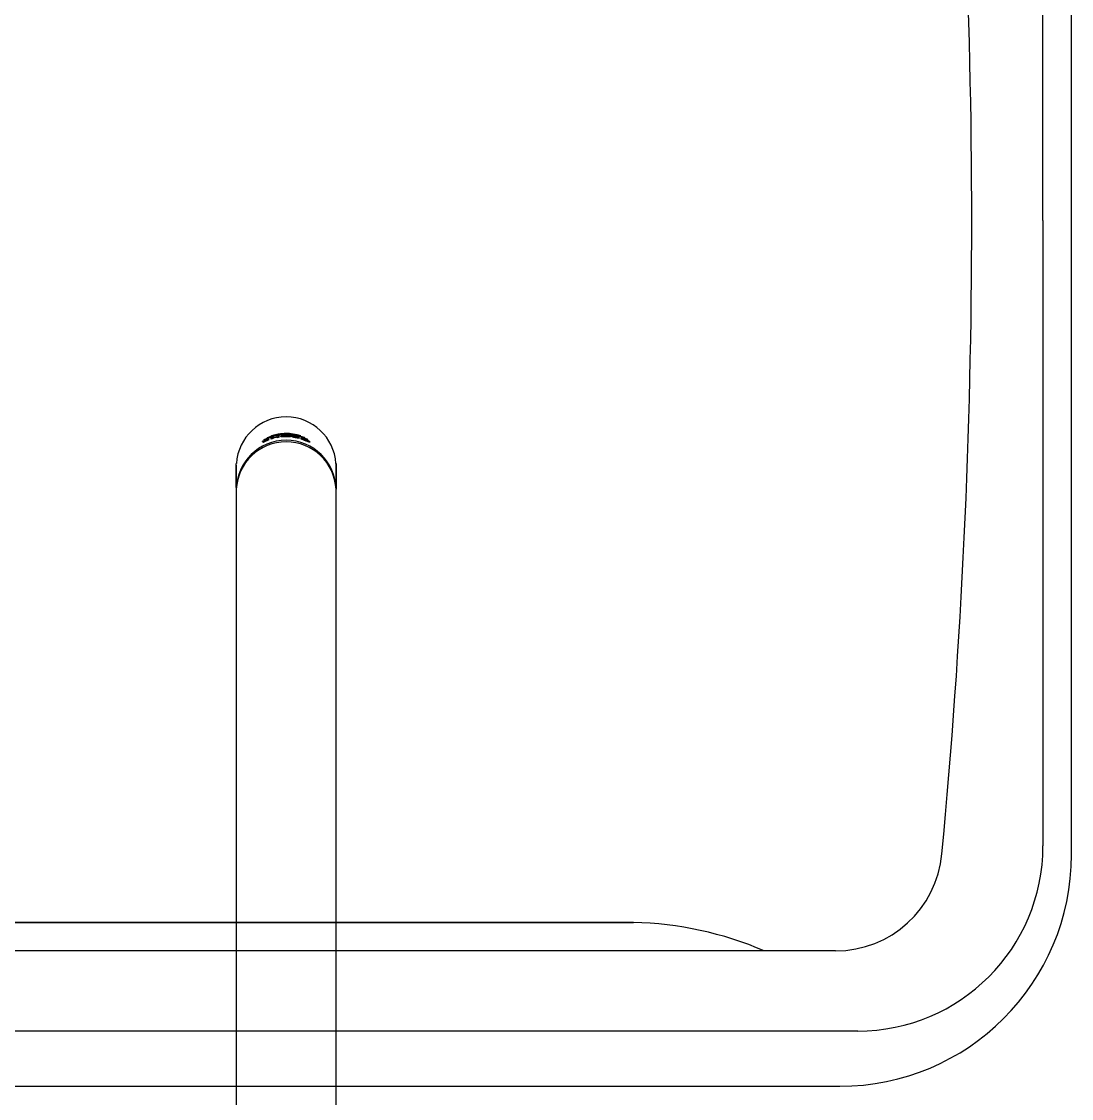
# Model space of a CAD drawing. Header units: millimetres. Extents: x 8300 to 98248, y -10383 to 40000.
# Drawn here: x 27820.2 to 28115, y 21942.6 to 22244.9 of the extents above; entities that cross this region are included whole.
import ezdxf

# ---------------------------------------------------------------- set-up
doc = ezdxf.new("R2010")
doc.units = ezdxf.units.MM
doc.header["$LTSCALE"] = 300
doc.layers.add('K建0_壁', color=7, linetype='CONTINUOUS')

msp = doc.modelspace()

# ---------------------------------------------------------------- linework, layer by layer
at = {"layer": 'K建0_壁', "color": 250, "linetype": 'Continuous', "lineweight": -3}
for p, q in [((28115, 22011), (28115, 22367)), ((28107, 22189), (28107, 22364.5)), ((28107, 22189), (28107, 22013.5)), ((27889.6, 22127.44), (27888.02, 22126.75)), ((27888.22, 22127.44), (27888.42, 22127.59)), ((27888.42, 22127.53), (27888.42, 22127.59)), ((27889.6, 22127.75), (27888.93, 22127.44)), ((27889, 22127.33), (27889, 22127.43)), ((27889, 22127.18), (27889, 22127.28)), ((27889.4, 22128.09), (27889.4, 22128.15)), ((27889.6, 22127.44), (27889.6, 22127.85)), ((27890.26, 22128.07), (27890.86, 22128.24)), ((27890.86, 22128.15), (27890.26, 22127.97)), ((27890.52, 22128.58), (27890.52, 22128.63)), ((27890.6, 22128.42), (27890.6, 22128.49)), ((27890.86, 22128.07), (27890.86, 22128.24)), ((27890.86, 22127.98), (27890.86, 22128.07)), ((27890.86, 22127.84), (27890.86, 22127.99)), ((27892.54, 22128.49), (27891.94, 22128.39)), ((27891.94, 22128.22), (27891.94, 22128.31)), ((27892.54, 22128.18), (27892.54, 22128.58)), ((27893.61, 22128.54), (27893.61, 22128.39)), ((27894.4, 22129.21), (27894.4, 22129.28)), ((27894.4, 22129.06), (27894.4, 22129.12)), ((27894.4, 22128.91), (27894.4, 22128.96)), ((27894.41, 22128.64), (27894.41, 22128.73)), ((27895.22, 22128.4), (27895.22, 22128.54)), ((27895.87, 22128.65), (27896.63, 22128.56)), ((27896.63, 22128.46), (27896.34, 22128.5)), ((27896.63, 22128.46), (27896.63, 22128.56)), ((27896.65, 22128.3), (27896.65, 22128.39)), ((27896.81, 22128.27), (27896.81, 22128.17)), ((27898.18, 22127.83), (27897.05, 22128.08)), ((27897.48, 22128.2), (27897.13, 22128.28)), ((27897.16, 22128.04), (27897.16, 22128.14)), ((27897.17, 22128.04), (27897.17, 22128.14)), ((27898.18, 22128.14), (27897.56, 22128.29)), ((27897.56, 22127.96), (27897.56, 22128.06)), ((27898.18, 22127.83), (27898.18, 22128.23)), ((27898.2, 22128.45), (27898.2, 22128.55)), ((27898.27, 22128.64), (27898.27, 22128.69)), ((27898.27, 22128.69), (27898.59, 22128.57)), ((27898.76, 22127.69), (27898.76, 22127.77)), ((27899.3, 22127.68), (27899.3, 22127.8)), ((27899.39, 22128.17), (27899.39, 22128.23)), ((27900.37, 22127.69), (27900.57, 22127.55)), ((27900.37, 22127.63), (27900.37, 22127.69)), ((27900.47, 22127.1), (27900.47, 22127.2)), ((27880.5, 22120.34), (27880.51, 22120.82)), ((27880.5, 22120.34), (27880.5, 22113.62)), ((27880.51, 22114.1), (27880.51, 22120.82)), ((27908.5, 22114.1), (27908.5, 22120.82)), ((27908.5, 22120.82), (27908.51, 22120.34)), ((27908.51, 22120.34), (27908.51, 22113.62)), ((27880.51, 22114.1), (27880.5, 22113.62)), ((27880.5, 22113.62), (27880.5, 22113.38)), ((27880.5, 22113.57), (27880.5, 22109.58)), ((27908.51, 22113.62), (27908.5, 22114.1)), ((27908.5, 22113.38), (27908.51, 22113.62)), ((27908.5, 22113.57), (27908.5, 22113.6)), ((27908.5, 22109.58), (27908.5, 22113.57)), ((27880.5, 22109.58), (27880.5, 22007.16)), ((27908.5, 22007.16), (27908.5, 22109.58)), ((27880.5, 22007.16), (27880.5, 21903.16)), ((27908.5, 21903.16), (27908.5, 22007.16)), ((28048.76, 21984), (27704.5, 21984)), ((28055, 21961.5), (27704.5, 21961.5)), ((27359, 21946), (28050, 21946))]:
    msp.add_line(p, q, dxfattribs=at)
for points in [[(27888.02, 22126.75), (27888.02, 22126.82), (27889, 22127.28), (27889, 22127.36), (27888.18, 22126.98), (27888.18, 22127.05), (27889, 22127.43), (27889, 22127.53), (27887.86, 22126.99), (27887.86, 22127.07), (27889.6, 22127.85)], [(27889.17, 22128.02), (27889.4, 22128.15), (27890.6, 22128.49)], [(27890.86, 22127.84), (27890.26, 22127.67), (27890.26, 22128.07)], [(27890.86, 22128.07), (27891.94, 22128.31), (27891.94, 22128.48), (27892.54, 22128.58)], [(27892.54, 22128.18), (27891.94, 22128.08), (27891.94, 22128.23), (27890.86, 22127.99)], [(27893.88, 22128.61), (27893.88, 22128.61), (27893.88, 22128.61), (27893.87, 22128.61), (27893.87, 22128.61), (27893.87, 22128.61), (27893.87, 22128.61), (27893.87, 22128.61), (27893.87, 22128.61), (27893.86, 22128.61), (27893.86, 22128.61), (27893.86, 22128.61), (27893.86, 22128.61), (27893.82, 22128.61), (27893.79, 22128.6), (27893.75, 22128.6), (27893.72, 22128.6), (27893.69, 22128.59), (27893.65, 22128.59), (27893.62, 22128.58), (27893.59, 22128.58), (27893.56, 22128.57), (27893.53, 22128.57), (27893.5, 22128.56), (27893.47, 22128.55), (27893.44, 22128.55), (27893.41, 22128.54), (27893.38, 22128.54), (27893.35, 22128.53), (27893.33, 22128.52), (27893.3, 22128.52), (27893.28, 22128.51), (27893.25, 22128.5), (27893.23, 22128.49), (27893.21, 22128.49), (27893.19, 22128.48), (27893.17, 22128.47), (27893.15, 22128.47), (27893.14, 22128.46), (27893.12, 22128.45), (27893.1, 22128.44), (27893.08, 22128.44), (27893.07, 22128.43), (27893.05, 22128.42), (27893.04, 22128.42), (27893.03, 22128.41), (27893.02, 22128.4), (27893.02, 22128.39), (27893.01, 22128.39), (27893, 22128.38), (27893, 22128.38), (27892.99, 22128.38), (27892.99, 22128.37), (27892.99, 22128.37), (27892.98, 22128.36), (27892.98, 22128.36), (27892.98, 22128.36), (27892.98, 22128.35), (27892.98, 22128.35), (27892.98, 22128.34), (27892.98, 22128.34)], [(27893.88, 22128.3), (27893.87, 22128.3), (27893.87, 22128.3), (27893.87, 22128.3), (27893.86, 22128.3), (27893.86, 22128.3), (27893.86, 22128.3), (27893.85, 22128.3), (27893.85, 22128.3), (27893.85, 22128.3), (27893.85, 22128.3), (27893.84, 22128.3), (27893.84, 22128.3), (27893.82, 22128.3), (27893.81, 22128.31), (27893.79, 22128.31), (27893.78, 22128.31), (27893.77, 22128.31), (27893.75, 22128.31), (27893.74, 22128.32), (27893.73, 22128.32), (27893.72, 22128.32), (27893.71, 22128.32), (27893.7, 22128.33), (27893.69, 22128.33), (27893.68, 22128.33), (27893.67, 22128.34), (27893.66, 22128.34), (27893.66, 22128.34), (27893.65, 22128.34), (27893.64, 22128.35), (27893.64, 22128.35), (27893.63, 22128.35), (27893.63, 22128.36), (27893.62, 22128.36), (27893.62, 22128.36), (27893.62, 22128.37), (27893.62, 22128.37), (27893.62, 22128.37), (27893.61, 22128.37), (27893.61, 22128.37), (27893.61, 22128.38), (27893.61, 22128.38), (27893.61, 22128.38), (27893.61, 22128.38), (27893.61, 22128.38), (27893.61, 22128.39), (27893.61, 22128.39), (27893.61, 22128.39)], [(27895.22, 22128.4), (27895.22, 22128.4), (27895.22, 22128.4), (27895.22, 22128.4), (27895.22, 22128.4), (27895.22, 22128.4), (27895.22, 22128.39), (27895.22, 22128.39), (27895.22, 22128.39), (27895.22, 22128.39), (27895.22, 22128.39), (27895.22, 22128.39), (27895.22, 22128.39), (27895.21, 22128.38), (27895.21, 22128.38), (27895.21, 22128.37), (27895.21, 22128.37), (27895.2, 22128.36), (27895.19, 22128.36), (27895.19, 22128.36), (27895.18, 22128.35), (27895.17, 22128.35), (27895.15, 22128.34), (27895.14, 22128.34), (27895.13, 22128.34), (27895.12, 22128.33), (27895.11, 22128.33), (27895.1, 22128.33), (27895.09, 22128.33), (27895.07, 22128.32), (27895.06, 22128.32), (27895.05, 22128.32), (27895.03, 22128.32), (27895.02, 22128.31), (27895, 22128.31), (27894.99, 22128.31), (27894.97, 22128.31)], [(27895.85, 22128.36), (27895.85, 22128.36), (27895.85, 22128.36), (27895.85, 22128.37), (27895.85, 22128.37), (27895.85, 22128.37), (27895.85, 22128.37), (27895.85, 22128.38), (27895.84, 22128.38), (27895.84, 22128.38), (27895.84, 22128.38), (27895.84, 22128.39), (27895.84, 22128.39), (27895.83, 22128.39), (27895.83, 22128.4), (27895.82, 22128.41), (27895.82, 22128.41), (27895.81, 22128.42), (27895.8, 22128.43), (27895.79, 22128.43), (27895.78, 22128.44), (27895.76, 22128.44), (27895.75, 22128.45), (27895.73, 22128.46), (27895.72, 22128.46), (27895.71, 22128.47), (27895.69, 22128.47), (27895.68, 22128.48), (27895.66, 22128.49), (27895.64, 22128.49), (27895.62, 22128.5), (27895.6, 22128.51), (27895.58, 22128.51), (27895.56, 22128.52), (27895.54, 22128.52), (27895.51, 22128.53), (27895.49, 22128.54), (27895.46, 22128.54), (27895.44, 22128.55), (27895.41, 22128.55), (27895.39, 22128.56), (27895.36, 22128.57), (27895.33, 22128.57), (27895.3, 22128.58), (27895.27, 22128.58), (27895.24, 22128.59), (27895.2, 22128.59), (27895.17, 22128.6), (27895.14, 22128.6), (27895.13, 22128.6), (27895.11, 22128.6), (27895.1, 22128.6), (27895.09, 22128.61), (27895.08, 22128.61), (27895.07, 22128.61), (27895.05, 22128.61), (27895.04, 22128.61), (27895.03, 22128.61), (27895.01, 22128.61), (27895, 22128.61), (27894.99, 22128.62)], [(27897.05, 22128.08), (27897.02, 22128.09), (27896.99, 22128.1), (27896.96, 22128.1), (27896.93, 22128.11), (27896.9, 22128.11), (27896.86, 22128.12), (27896.83, 22128.12), (27896.8, 22128.13), (27896.77, 22128.14), (27896.74, 22128.14), (27896.71, 22128.15), (27896.68, 22128.16), (27896.66, 22128.16), (27896.65, 22128.16), (27896.63, 22128.17), (27896.61, 22128.17), (27896.6, 22128.17), (27896.58, 22128.18), (27896.56, 22128.18), (27896.55, 22128.18), (27896.53, 22128.19), (27896.52, 22128.19), (27896.5, 22128.2), (27896.49, 22128.2), (27896.47, 22128.2), (27896.46, 22128.21), (27896.44, 22128.21), (27896.43, 22128.22), (27896.42, 22128.22), (27896.4, 22128.22), (27896.39, 22128.23), (27896.38, 22128.23), (27896.37, 22128.24), (27896.36, 22128.24), (27896.35, 22128.24), (27896.34, 22128.25), (27896.33, 22128.25), (27896.31, 22128.26), (27896.3, 22128.26), (27896.29, 22128.26), (27896.28, 22128.27), (27896.27, 22128.27), (27896.27, 22128.28), (27896.26, 22128.28), (27896.25, 22128.29), (27896.25, 22128.29), (27896.24, 22128.29), (27896.24, 22128.3), (27896.23, 22128.3), (27896.23, 22128.31), (27896.22, 22128.31), (27896.22, 22128.31), (27896.21, 22128.32), (27896.21, 22128.32), (27896.21, 22128.33), (27896.21, 22128.33), (27896.21, 22128.33), (27896.21, 22128.34), (27896.21, 22128.34), (27896.21, 22128.34), (27896.21, 22128.35), (27896.21, 22128.35), (27896.21, 22128.36), (27896.21, 22128.36), (27896.21, 22128.37), (27896.22, 22128.37), (27896.22, 22128.37), (27896.23, 22128.38), (27896.24, 22128.38), (27896.25, 22128.38), (27896.26, 22128.38), (27896.27, 22128.39), (27896.27, 22128.39), (27896.28, 22128.39), (27896.29, 22128.39), (27896.29, 22128.39), (27896.3, 22128.4), (27896.31, 22128.4), (27896.32, 22128.4), (27896.33, 22128.4), (27896.34, 22128.4), (27896.35, 22128.4), (27896.37, 22128.4), (27896.38, 22128.4), (27896.39, 22128.4), (27896.41, 22128.4), (27896.42, 22128.4), (27896.44, 22128.4), (27896.45, 22128.4), (27896.47, 22128.4), (27896.49, 22128.4), (27896.51, 22128.4), (27896.53, 22128.4), (27896.54, 22128.4), (27896.56, 22128.4), (27896.58, 22128.4), (27896.59, 22128.4), (27896.59, 22128.4), (27896.6, 22128.4), (27896.6, 22128.4), (27896.61, 22128.4), (27896.61, 22128.4), (27896.62, 22128.4), (27896.62, 22128.4), (27896.63, 22128.4), (27896.63, 22128.39), (27896.64, 22128.39), (27896.65, 22128.39)], [(27896.65, 22128.3), (27896.63, 22128.3), (27896.61, 22128.3), (27896.59, 22128.3), (27896.57, 22128.3), (27896.55, 22128.31), (27896.53, 22128.31), (27896.51, 22128.31), (27896.49, 22128.31), (27896.47, 22128.31), (27896.45, 22128.31), (27896.44, 22128.31), (27896.42, 22128.31), (27896.41, 22128.31), (27896.39, 22128.31), (27896.38, 22128.31), (27896.37, 22128.31), (27896.36, 22128.31), (27896.35, 22128.3), (27896.34, 22128.3), (27896.32, 22128.3), (27896.32, 22128.3), (27896.31, 22128.3), (27896.3, 22128.3), (27896.29, 22128.3), (27896.28, 22128.3), (27896.27, 22128.29), (27896.27, 22128.29), (27896.26, 22128.29), (27896.25, 22128.29), (27896.25, 22128.29), (27896.24, 22128.28), (27896.24, 22128.28), (27896.23, 22128.28), (27896.23, 22128.28), (27896.23, 22128.27), (27896.22, 22128.27), (27896.22, 22128.27), (27896.22, 22128.27), (27896.21, 22128.27), (27896.21, 22128.26), (27896.21, 22128.26), (27896.21, 22128.26), (27896.21, 22128.26), (27896.21, 22128.26), (27896.21, 22128.25), (27896.21, 22128.25), (27896.21, 22128.25), (27896.21, 22128.25)], [(27897.13, 22128.28), (27897.13, 22128.28), (27897.13, 22128.28), (27897.12, 22128.28), (27897.12, 22128.28), (27897.12, 22128.28), (27897.12, 22128.28), (27897.11, 22128.28), (27897.11, 22128.28), (27897.11, 22128.28), (27897.11, 22128.28), (27897.11, 22128.28), (27897.1, 22128.28), (27897.09, 22128.28), (27897.09, 22128.28), (27897.08, 22128.28), (27897.07, 22128.29), (27897.06, 22128.29), (27897.06, 22128.29), (27897.05, 22128.29), (27897.04, 22128.29), (27897.03, 22128.29), (27897.03, 22128.29), (27897.02, 22128.29), (27897.01, 22128.29), (27897, 22128.29), (27896.99, 22128.3), (27896.99, 22128.3), (27896.98, 22128.3), (27896.97, 22128.3), (27896.96, 22128.3), (27896.96, 22128.3), (27896.95, 22128.3), (27896.94, 22128.3), (27896.94, 22128.3), (27896.93, 22128.3), (27896.92, 22128.3), (27896.92, 22128.3), (27896.91, 22128.3), (27896.9, 22128.3), (27896.9, 22128.3), (27896.89, 22128.3), (27896.89, 22128.3), (27896.88, 22128.3), (27896.88, 22128.3), (27896.87, 22128.3), (27896.87, 22128.3), (27896.86, 22128.3), (27896.86, 22128.3), (27896.86, 22128.3), (27896.85, 22128.29), (27896.84, 22128.29), (27896.84, 22128.29), (27896.84, 22128.29), (27896.83, 22128.29), (27896.83, 22128.29), (27896.83, 22128.29), (27896.82, 22128.29), (27896.82, 22128.28), (27896.82, 22128.28), (27896.82, 22128.28), (27896.81, 22128.28), (27896.81, 22128.28), (27896.81, 22128.28), (27896.81, 22128.27), (27896.81, 22128.27), (27896.81, 22128.27), (27896.81, 22128.27), (27896.81, 22128.26), (27896.81, 22128.26), (27896.81, 22128.26), (27896.81, 22128.26), (27896.82, 22128.25), (27896.82, 22128.25), (27896.82, 22128.25), (27896.82, 22128.25), (27896.82, 22128.24), (27896.82, 22128.24), (27896.83, 22128.24), (27896.83, 22128.24), (27896.83, 22128.24), (27896.84, 22128.23), (27896.84, 22128.23), (27896.85, 22128.23), (27896.85, 22128.23), (27896.86, 22128.22), (27896.86, 22128.22), (27896.87, 22128.22), (27896.87, 22128.22), (27896.87, 22128.22), (27896.88, 22128.21), (27896.88, 22128.21), (27896.89, 22128.21), (27896.89, 22128.21), (27896.9, 22128.21), (27896.91, 22128.2), (27896.91, 22128.2), (27896.92, 22128.2), (27896.92, 22128.2), (27896.93, 22128.2), (27896.93, 22128.19), (27896.94, 22128.19), (27896.95, 22128.19), (27896.95, 22128.19), (27896.96, 22128.19), (27896.97, 22128.18), (27896.98, 22128.18), (27896.98, 22128.18), (27896.99, 22128.18), (27897, 22128.18), (27897.02, 22128.17), (27897.03, 22128.17), (27897.04, 22128.17), (27897.06, 22128.16), (27897.07, 22128.16), (27897.09, 22128.16), (27897.1, 22128.15), (27897.12, 22128.15), (27897.13, 22128.15), (27897.15, 22128.14), (27897.16, 22128.14)], [(27897.16, 22128.14), (27897.17, 22128.14), (27897.56, 22128.06), (27897.56, 22128.39), (27898.18, 22128.23)], [(27898.2, 22128.55), (27899.39, 22128.23), (27899.62, 22128.11)], [(27899.3, 22127.68), (27898.68, 22127.89), (27898.68, 22128.05)], [(27898.68, 22128.05), (27898.81, 22128.03), (27898.93, 22128), (27899.05, 22127.97), (27899.17, 22127.94), (27899.3, 22127.91), (27899.43, 22127.86), (27899.56, 22127.82), (27899.69, 22127.77), (27899.88, 22127.69), (27900.07, 22127.61), (27900.26, 22127.51), (27900.44, 22127.42), (27900.5, 22127.38), (27900.56, 22127.35), (27900.62, 22127.32), (27900.68, 22127.28), (27900.77, 22127.23), (27900.86, 22127.17), (27900.94, 22127.11), (27901.02, 22127.04), (27901.04, 22127.02), (27901.07, 22127), (27901.09, 22126.97), (27901.1, 22126.95), (27901.12, 22126.92), (27901.13, 22126.89), (27901.13, 22126.86), (27901.12, 22126.84), (27901.11, 22126.83), (27901.09, 22126.83), (27901.08, 22126.83), (27901.06, 22126.83), (27900.98, 22126.83), (27900.9, 22126.85), (27900.83, 22126.87), (27900.76, 22126.9), (27900.7, 22126.92), (27900.65, 22126.94), (27900.59, 22126.96), (27900.53, 22126.98), (27900.35, 22127.06), (27900.16, 22127.13), (27899.98, 22127.2), (27899.79, 22127.28), (27899.66, 22127.33), (27899.52, 22127.39), (27899.39, 22127.44), (27899.26, 22127.5), (27899.13, 22127.55), (27899.01, 22127.59), (27898.89, 22127.64), (27898.76, 22127.69)], [(27899.3, 22127.78), (27899.25, 22127.8), (27899.2, 22127.82), (27899.14, 22127.83), (27899.09, 22127.85), (27899.04, 22127.87), (27898.99, 22127.88), (27898.94, 22127.89), (27898.88, 22127.91), (27898.83, 22127.92), (27898.78, 22127.93), (27898.73, 22127.94), (27898.68, 22127.95)], [(27898.76, 22127.77), (27898.8, 22127.75), (27898.84, 22127.74), (27898.89, 22127.72), (27898.93, 22127.7), (27898.97, 22127.68), (27899.02, 22127.66), (27899.06, 22127.65), (27899.1, 22127.63), (27899.15, 22127.61), (27899.19, 22127.59), (27899.24, 22127.57), (27899.29, 22127.55), (27899.32, 22127.54), (27899.36, 22127.52), (27899.4, 22127.51), (27899.44, 22127.49), (27899.48, 22127.48), (27899.52, 22127.46), (27899.56, 22127.45), (27899.59, 22127.43), (27899.63, 22127.42), (27899.67, 22127.4), (27899.71, 22127.39), (27899.75, 22127.37), (27899.77, 22127.36), (27899.8, 22127.36), (27899.82, 22127.35), (27899.85, 22127.34), (27899.87, 22127.33), (27899.9, 22127.32), (27899.92, 22127.31), (27899.95, 22127.3), (27899.97, 22127.29), (27899.99, 22127.28), (27900.02, 22127.27), (27900.04, 22127.27), (27900.06, 22127.26), (27900.08, 22127.25), (27900.09, 22127.25), (27900.11, 22127.24), (27900.13, 22127.24), (27900.14, 22127.23), (27900.16, 22127.22), (27900.18, 22127.22), (27900.19, 22127.22), (27900.2, 22127.21), (27900.22, 22127.21), (27900.23, 22127.2), (27900.24, 22127.2), (27900.26, 22127.2), (27900.27, 22127.19), (27900.29, 22127.19), (27900.3, 22127.19), (27900.31, 22127.18), (27900.32, 22127.18), (27900.33, 22127.18), (27900.34, 22127.18), (27900.35, 22127.18), (27900.36, 22127.17), (27900.37, 22127.17), (27900.38, 22127.17), (27900.39, 22127.17), (27900.4, 22127.17), (27900.41, 22127.17), (27900.41, 22127.17), (27900.42, 22127.17), (27900.43, 22127.17), (27900.43, 22127.17), (27900.44, 22127.17), (27900.44, 22127.17), (27900.45, 22127.17), (27900.45, 22127.17), (27900.46, 22127.18), (27900.46, 22127.18), (27900.46, 22127.18), (27900.47, 22127.18), (27900.47, 22127.18), (27900.47, 22127.19), (27900.48, 22127.19), (27900.48, 22127.19), (27900.48, 22127.2), (27900.48, 22127.2), (27900.47, 22127.21), (27900.47, 22127.21), (27900.47, 22127.22), (27900.47, 22127.22), (27900.47, 22127.23), (27900.47, 22127.23), (27900.47, 22127.24), (27900.46, 22127.25), (27900.46, 22127.25), (27900.45, 22127.26), (27900.44, 22127.27), (27900.43, 22127.28), (27900.42, 22127.28), (27900.42, 22127.29), (27900.41, 22127.3), (27900.4, 22127.3), (27900.4, 22127.31), (27900.39, 22127.32), (27900.38, 22127.32), (27900.37, 22127.33), (27900.37, 22127.34), (27900.36, 22127.34), (27900.35, 22127.35), (27900.34, 22127.36), (27900.33, 22127.36), (27900.31, 22127.37), (27900.3, 22127.38), (27900.29, 22127.39), (27900.28, 22127.39), (27900.27, 22127.4), (27900.26, 22127.41), (27900.24, 22127.42), (27900.23, 22127.43), (27900.21, 22127.44), (27900.2, 22127.44), (27900.18, 22127.45), (27900.17, 22127.46), (27900.15, 22127.47), (27900.14, 22127.48), (27900.13, 22127.48), (27900.11, 22127.49), (27900.1, 22127.5), (27900.09, 22127.51), (27900.07, 22127.51), (27900.06, 22127.52), (27900.04, 22127.53), (27900.03, 22127.53), (27900.01, 22127.54), (27899.99, 22127.55), (27899.98, 22127.55), (27899.96, 22127.56), (27899.94, 22127.57), (27899.91, 22127.59), (27899.89, 22127.59), (27899.87, 22127.6), (27899.85, 22127.61), (27899.82, 22127.62), (27899.8, 22127.63), (27899.78, 22127.64), (27899.76, 22127.65), (27899.73, 22127.66), (27899.71, 22127.67), (27899.68, 22127.68), (27899.64, 22127.69), (27899.61, 22127.7), (27899.57, 22127.72), (27899.54, 22127.73), (27899.5, 22127.74), (27899.47, 22127.75), (27899.43, 22127.76), (27899.4, 22127.77), (27899.37, 22127.78), (27899.34, 22127.79), (27899.3, 22127.8)], [(27900.48, 22127.1), (27900.48, 22127.09), (27900.48, 22127.09), (27900.48, 22127.08), (27900.48, 22127.08), (27900.47, 22127.08), (27900.47, 22127.07), (27900.46, 22127.07), (27900.46, 22127.07), (27900.44, 22127.07), (27900.43, 22127.06), (27900.41, 22127.06), (27900.4, 22127.06), (27900.38, 22127.06), (27900.37, 22127.07), (27900.35, 22127.07), (27900.34, 22127.07), (27900.32, 22127.08), (27900.3, 22127.08), (27900.28, 22127.09), (27900.26, 22127.09)], [(27901.06, 22126.88), (27901.05, 22126.89), (27901.04, 22126.9), (27901.03, 22126.91), (27901.02, 22126.92), (27901, 22126.94), (27900.98, 22126.95), (27900.97, 22126.97), (27900.95, 22126.98), (27900.89, 22127.03), (27900.84, 22127.07), (27900.78, 22127.11), (27900.72, 22127.15), (27900.67, 22127.18), (27900.63, 22127.21), (27900.58, 22127.24), (27900.53, 22127.26), (27900.48, 22127.29), (27900.43, 22127.31), (27900.38, 22127.34), (27900.32, 22127.37)]]:
    msp.add_lwpolyline(points, dxfattribs=at)
for points in [[(27894.41, 22128.3), (27894.37, 22128.3), (27894.32, 22128.3), (27894.27, 22128.3), (27894.23, 22128.3), (27894.18, 22128.3), (27894.13, 22128.3), (27894.08, 22128.3), (27894.04, 22128.3), (27893.99, 22128.3), (27893.95, 22128.3), (27893.9, 22128.3), (27893.86, 22128.3), (27893.82, 22128.3), (27893.79, 22128.3), (27893.75, 22128.3), (27893.72, 22128.3), (27893.68, 22128.3), (27893.65, 22128.3), (27893.62, 22128.3), (27893.58, 22128.3), (27893.55, 22128.31), (27893.52, 22128.31), (27893.49, 22128.31), (27893.46, 22128.31), (27893.43, 22128.31), (27893.4, 22128.31), (27893.37, 22128.32), (27893.34, 22128.32), (27893.32, 22128.32), (27893.29, 22128.32), (27893.27, 22128.33), (27893.24, 22128.33), (27893.22, 22128.33), (27893.2, 22128.34), (27893.18, 22128.34), (27893.16, 22128.34), (27893.15, 22128.35), (27893.13, 22128.35), (27893.11, 22128.35), (27893.09, 22128.36), (27893.08, 22128.36), (27893.07, 22128.36), (27893.05, 22128.37), (27893.04, 22128.37), (27893.03, 22128.38), (27893.03, 22128.38), (27893.02, 22128.39), (27893.01, 22128.39), (27893, 22128.4), (27892.99, 22128.4), (27892.98, 22128.41), (27892.98, 22128.41), (27892.97, 22128.42), (27892.97, 22128.43), (27892.97, 22128.43), (27892.97, 22128.44), (27892.97, 22128.44), (27892.98, 22128.45), (27892.98, 22128.46), (27892.99, 22128.46), (27892.99, 22128.47), (27893, 22128.48), (27893, 22128.48), (27893.01, 22128.49), (27893.02, 22128.5), (27893.03, 22128.5), (27893.04, 22128.51), (27893.05, 22128.51), (27893.06, 22128.52), (27893.08, 22128.53), (27893.09, 22128.53), (27893.11, 22128.54), (27893.12, 22128.55), (27893.13, 22128.55), (27893.15, 22128.56), (27893.16, 22128.57), (27893.18, 22128.57), (27893.2, 22128.58), (27893.22, 22128.59), (27893.24, 22128.59), (27893.27, 22128.6), (27893.29, 22128.6), (27893.31, 22128.61), (27893.34, 22128.62), (27893.36, 22128.62), (27893.39, 22128.63), (27893.41, 22128.64), (27893.44, 22128.64), (27893.47, 22128.65), (27893.5, 22128.66), (27893.53, 22128.66), (27893.56, 22128.67), (27893.59, 22128.67), (27893.62, 22128.68), (27893.65, 22128.68), (27893.69, 22128.68), (27893.73, 22128.69), (27893.76, 22128.7), (27893.8, 22128.7), (27893.84, 22128.71), (27893.88, 22128.71), (27893.93, 22128.71), (27893.97, 22128.72), (27894.01, 22128.72), (27894.06, 22128.72), (27894.1, 22128.72), (27894.14, 22128.73), (27894.19, 22128.73), (27894.2, 22128.73), (27894.22, 22128.73), (27894.24, 22128.73), (27894.26, 22128.73), (27894.28, 22128.73), (27894.3, 22128.73), (27894.32, 22128.73), (27894.34, 22128.73), (27894.36, 22128.73), (27894.38, 22128.73), (27894.39, 22128.73), (27894.41, 22128.73), (27894.46, 22128.73), (27894.51, 22128.74), (27894.55, 22128.74), (27894.6, 22128.74), (27894.65, 22128.73), (27894.7, 22128.73), (27894.74, 22128.73), (27894.79, 22128.73), (27894.84, 22128.72), (27894.88, 22128.72), (27894.93, 22128.72), (27894.97, 22128.71), (27895, 22128.71), (27895.04, 22128.71), (27895.07, 22128.7), (27895.11, 22128.7), (27895.14, 22128.7), (27895.17, 22128.69), (27895.21, 22128.69), (27895.24, 22128.68), (27895.27, 22128.68), (27895.3, 22128.67), (27895.33, 22128.66), (27895.36, 22128.66), (27895.39, 22128.65), (27895.41, 22128.65), (27895.44, 22128.64), (27895.47, 22128.64), (27895.5, 22128.63), (27895.52, 22128.62), (27895.55, 22128.62), (27895.57, 22128.61), (27895.59, 22128.6), (27895.61, 22128.6), (27895.63, 22128.59), (27895.65, 22128.58), (27895.67, 22128.58), (27895.69, 22128.57), (27895.71, 22128.56), (27895.73, 22128.56), (27895.74, 22128.55), (27895.76, 22128.54), (27895.77, 22128.54), (27895.79, 22128.53), (27895.79, 22128.52), (27895.8, 22128.51), (27895.81, 22128.51), (27895.82, 22128.5), (27895.83, 22128.49), (27895.84, 22128.49), (27895.84, 22128.48), (27895.85, 22128.47), (27895.85, 22128.47), (27895.86, 22128.46), (27895.86, 22128.46), (27895.86, 22128.45), (27895.85, 22128.44), (27895.85, 22128.44), (27895.84, 22128.43), (27895.84, 22128.43), (27895.83, 22128.42), (27895.83, 22128.42), (27895.82, 22128.41), (27895.82, 22128.41), (27895.81, 22128.4), (27895.8, 22128.4), (27895.79, 22128.39), (27895.78, 22128.39), (27895.77, 22128.39), (27895.76, 22128.38), (27895.74, 22128.38), (27895.73, 22128.37), (27895.71, 22128.37), (27895.7, 22128.37), (27895.68, 22128.36), (27895.67, 22128.36), (27895.65, 22128.35), (27895.63, 22128.35), (27895.61, 22128.35), (27895.59, 22128.34), (27895.56, 22128.34), (27895.54, 22128.34), (27895.51, 22128.34), (27895.49, 22128.33), (27895.47, 22128.33), (27895.44, 22128.33), (27895.42, 22128.33), (27895.39, 22128.32), (27895.36, 22128.32), (27895.33, 22128.32), (27895.3, 22128.32), (27895.28, 22128.32), (27895.24, 22128.32), (27895.21, 22128.31), (27895.18, 22128.31), (27895.15, 22128.31), (27895.11, 22128.31), (27895.07, 22128.31), (27895.03, 22128.31), (27894.99, 22128.31), (27894.94, 22128.3), (27894.9, 22128.3), (27894.86, 22128.3), (27894.81, 22128.3), (27894.77, 22128.3), (27894.72, 22128.3), (27894.68, 22128.3), (27894.63, 22128.3), (27894.62, 22128.3), (27894.6, 22128.3), (27894.58, 22128.3), (27894.56, 22128.3), (27894.54, 22128.3), (27894.52, 22128.3), (27894.51, 22128.3), (27894.49, 22128.3), (27894.47, 22128.3), (27894.45, 22128.3), (27894.43, 22128.3)], [(27894.41, 22128.37), (27894.44, 22128.37), (27894.47, 22128.37), (27894.5, 22128.37), (27894.52, 22128.37), (27894.55, 22128.37), (27894.58, 22128.37), (27894.61, 22128.38), (27894.63, 22128.38), (27894.66, 22128.38), (27894.69, 22128.38), (27894.71, 22128.38), (27894.74, 22128.38), (27894.76, 22128.38), (27894.78, 22128.38), (27894.81, 22128.39), (27894.83, 22128.39), (27894.85, 22128.39), (27894.87, 22128.39), (27894.89, 22128.39), (27894.92, 22128.39), (27894.93, 22128.4), (27894.95, 22128.4), (27894.97, 22128.4), (27894.99, 22128.4), (27895, 22128.41), (27895.02, 22128.41), (27895.03, 22128.41), (27895.05, 22128.41), (27895.06, 22128.41), (27895.07, 22128.42), (27895.08, 22128.42), (27895.1, 22128.42), (27895.11, 22128.42), (27895.12, 22128.43), (27895.13, 22128.43), (27895.13, 22128.43), (27895.14, 22128.44), (27895.15, 22128.44), (27895.16, 22128.44), (27895.17, 22128.45), (27895.18, 22128.45), (27895.18, 22128.45), (27895.19, 22128.45), (27895.2, 22128.46), (27895.2, 22128.46), (27895.2, 22128.46), (27895.21, 22128.47), (27895.21, 22128.47), (27895.21, 22128.48), (27895.22, 22128.48), (27895.22, 22128.48), (27895.22, 22128.49), (27895.22, 22128.49), (27895.22, 22128.49), (27895.22, 22128.5), (27895.22, 22128.5), (27895.22, 22128.51), (27895.22, 22128.51), (27895.21, 22128.52), (27895.21, 22128.52), (27895.2, 22128.52), (27895.2, 22128.53), (27895.2, 22128.53), (27895.19, 22128.54), (27895.19, 22128.54), (27895.18, 22128.55), (27895.17, 22128.55), (27895.16, 22128.56), (27895.15, 22128.56), (27895.14, 22128.57), (27895.12, 22128.57), (27895.11, 22128.58), (27895.1, 22128.58), (27895.09, 22128.58), (27895.08, 22128.59), (27895.07, 22128.59), (27895.06, 22128.59), (27895.05, 22128.6), (27895.04, 22128.6), (27895.03, 22128.6), (27895.01, 22128.61), (27895, 22128.61), (27894.98, 22128.61), (27894.97, 22128.61), (27894.96, 22128.62), (27894.94, 22128.62), (27894.93, 22128.62), (27894.91, 22128.63), (27894.9, 22128.63), (27894.88, 22128.63), (27894.86, 22128.63), (27894.85, 22128.63), (27894.83, 22128.64), (27894.81, 22128.64), (27894.79, 22128.64), (27894.78, 22128.64), (27894.75, 22128.64), (27894.73, 22128.65), (27894.71, 22128.65), (27894.69, 22128.65), (27894.66, 22128.65), (27894.64, 22128.65), (27894.62, 22128.65), (27894.59, 22128.65), (27894.57, 22128.66), (27894.54, 22128.66), (27894.52, 22128.66), (27894.5, 22128.66), (27894.49, 22128.66), (27894.48, 22128.66), (27894.48, 22128.66), (27894.47, 22128.66), (27894.46, 22128.66), (27894.46, 22128.66), (27894.45, 22128.66), (27894.44, 22128.66), (27894.43, 22128.66), (27894.43, 22128.66), (27894.42, 22128.66), (27894.41, 22128.66), (27894.39, 22128.66), (27894.36, 22128.66), (27894.33, 22128.66), (27894.3, 22128.66), (27894.28, 22128.65), (27894.25, 22128.65), (27894.22, 22128.65), (27894.19, 22128.65), (27894.17, 22128.65), (27894.14, 22128.65), (27894.11, 22128.64), (27894.09, 22128.64), (27894.07, 22128.64), (27894.05, 22128.64), (27894.03, 22128.64), (27894.02, 22128.63), (27894, 22128.63), (27893.98, 22128.63), (27893.96, 22128.63), (27893.95, 22128.62), (27893.93, 22128.62), (27893.91, 22128.62), (27893.9, 22128.62), (27893.88, 22128.61), (27893.87, 22128.61), (27893.85, 22128.61), (27893.84, 22128.6), (27893.82, 22128.6), (27893.81, 22128.6), (27893.8, 22128.6), (27893.79, 22128.59), (27893.77, 22128.59), (27893.76, 22128.58), (27893.75, 22128.58), (27893.74, 22128.58), (27893.73, 22128.57), (27893.72, 22128.57), (27893.71, 22128.57), (27893.7, 22128.56), (27893.68, 22128.56), (27893.67, 22128.55), (27893.67, 22128.55), (27893.66, 22128.54), (27893.65, 22128.54), (27893.64, 22128.53), (27893.64, 22128.53), (27893.63, 22128.53), (27893.63, 22128.52), (27893.62, 22128.52), (27893.62, 22128.51), (27893.61, 22128.51), (27893.61, 22128.5), (27893.61, 22128.5), (27893.6, 22128.49), (27893.6, 22128.49), (27893.6, 22128.49), (27893.6, 22128.48), (27893.61, 22128.48), (27893.61, 22128.47), (27893.61, 22128.47), (27893.62, 22128.46), (27893.62, 22128.46), (27893.62, 22128.46), (27893.62, 22128.45), (27893.63, 22128.45), (27893.63, 22128.44), (27893.64, 22128.44), (27893.65, 22128.44), (27893.66, 22128.44), (27893.67, 22128.43), (27893.68, 22128.43), (27893.69, 22128.43), (27893.69, 22128.42), (27893.7, 22128.42), (27893.71, 22128.42), (27893.72, 22128.41), (27893.74, 22128.41), (27893.75, 22128.41), (27893.77, 22128.41), (27893.78, 22128.4), (27893.8, 22128.4), (27893.81, 22128.4), (27893.83, 22128.4), (27893.85, 22128.4), (27893.86, 22128.39), (27893.88, 22128.39), (27893.89, 22128.39), (27893.91, 22128.39), (27893.92, 22128.39), (27893.94, 22128.39), (27893.96, 22128.38), (27893.98, 22128.38), (27894, 22128.38), (27894.02, 22128.38), (27894.04, 22128.38), (27894.05, 22128.38), (27894.07, 22128.38), (27894.09, 22128.38), (27894.11, 22128.38), (27894.13, 22128.38), (27894.15, 22128.37), (27894.17, 22128.37), (27894.19, 22128.37), (27894.21, 22128.37), (27894.23, 22128.37), (27894.25, 22128.37), (27894.28, 22128.37), (27894.3, 22128.37), (27894.31, 22128.37), (27894.32, 22128.37), (27894.33, 22128.37), (27894.34, 22128.37), (27894.34, 22128.37), (27894.35, 22128.37), (27894.36, 22128.37), (27894.37, 22128.37), (27894.38, 22128.37), (27894.39, 22128.37), (27894.4, 22128.37)], [(27704.5, 21992), (27417, 21992), (27704.5, 21992), (27992, 21992)]]:
    msp.add_lwpolyline(points, close=True, dxfattribs=at)
for centre, radius, start, end in [((26194.67, 22189), 1892.33, 0.00008, 5.38964), ((26194.67, 22189), 1892.33, 354.61036, 359.99992), ((27894.5, 22119.88), 14.02, 3.8478, 176.1522), ((27894.5, 22113.35), 14.01, 1.0034, 178.9966), ((27894.51, 22114.22), 14.64, 65.5276, 115.4372), ((27895.7, 22109.57), 19.43, 93.8508, 112.0015), ((27894.51, 22114.52), 14.52, 69.3787, 111.5602), ((27894.49, 22116.54), 12.71, 71.1918, 109.7007), ((27894.82, 22117.19), 12.21, 110.6098, 112.207), ((27895.73, 22109.43), 19.89, 93.8515, 105.1798), ((27895.68, 22109.66), 19.5, 93.7759, 105.1122), ((27893.42, 22109.79), 19.51, 75.6073, 87.1263), ((27893.46, 22109.99), 19.15, 75.679, 87.1955), ((27893.39, 22109.56), 19.43, 68.9435, 87.0371), ((27891.01, 22112.72), 16.65, 70.2038, 73.0236), ((27890.66, 22112.95), 16.71, 65.8788, 69.0456), ((27890.68, 22112.96), 16.61, 67.3372, 68.9926), ((27894.5, 22112.91), 14.02, 2.8028, 177.1972), ((28055, 22013.5), 52, 270, 0), ((28048.76, 22014), 30, 270, 354.7575), ((28050, 22011), 65, 270, 0), ((27989.82, 21893.51), 98.51, 66.7144, 88.7298)]:
    msp.add_arc(centre, radius, start, end, dxfattribs=at)

doc.saveas('drawing.dxf')
